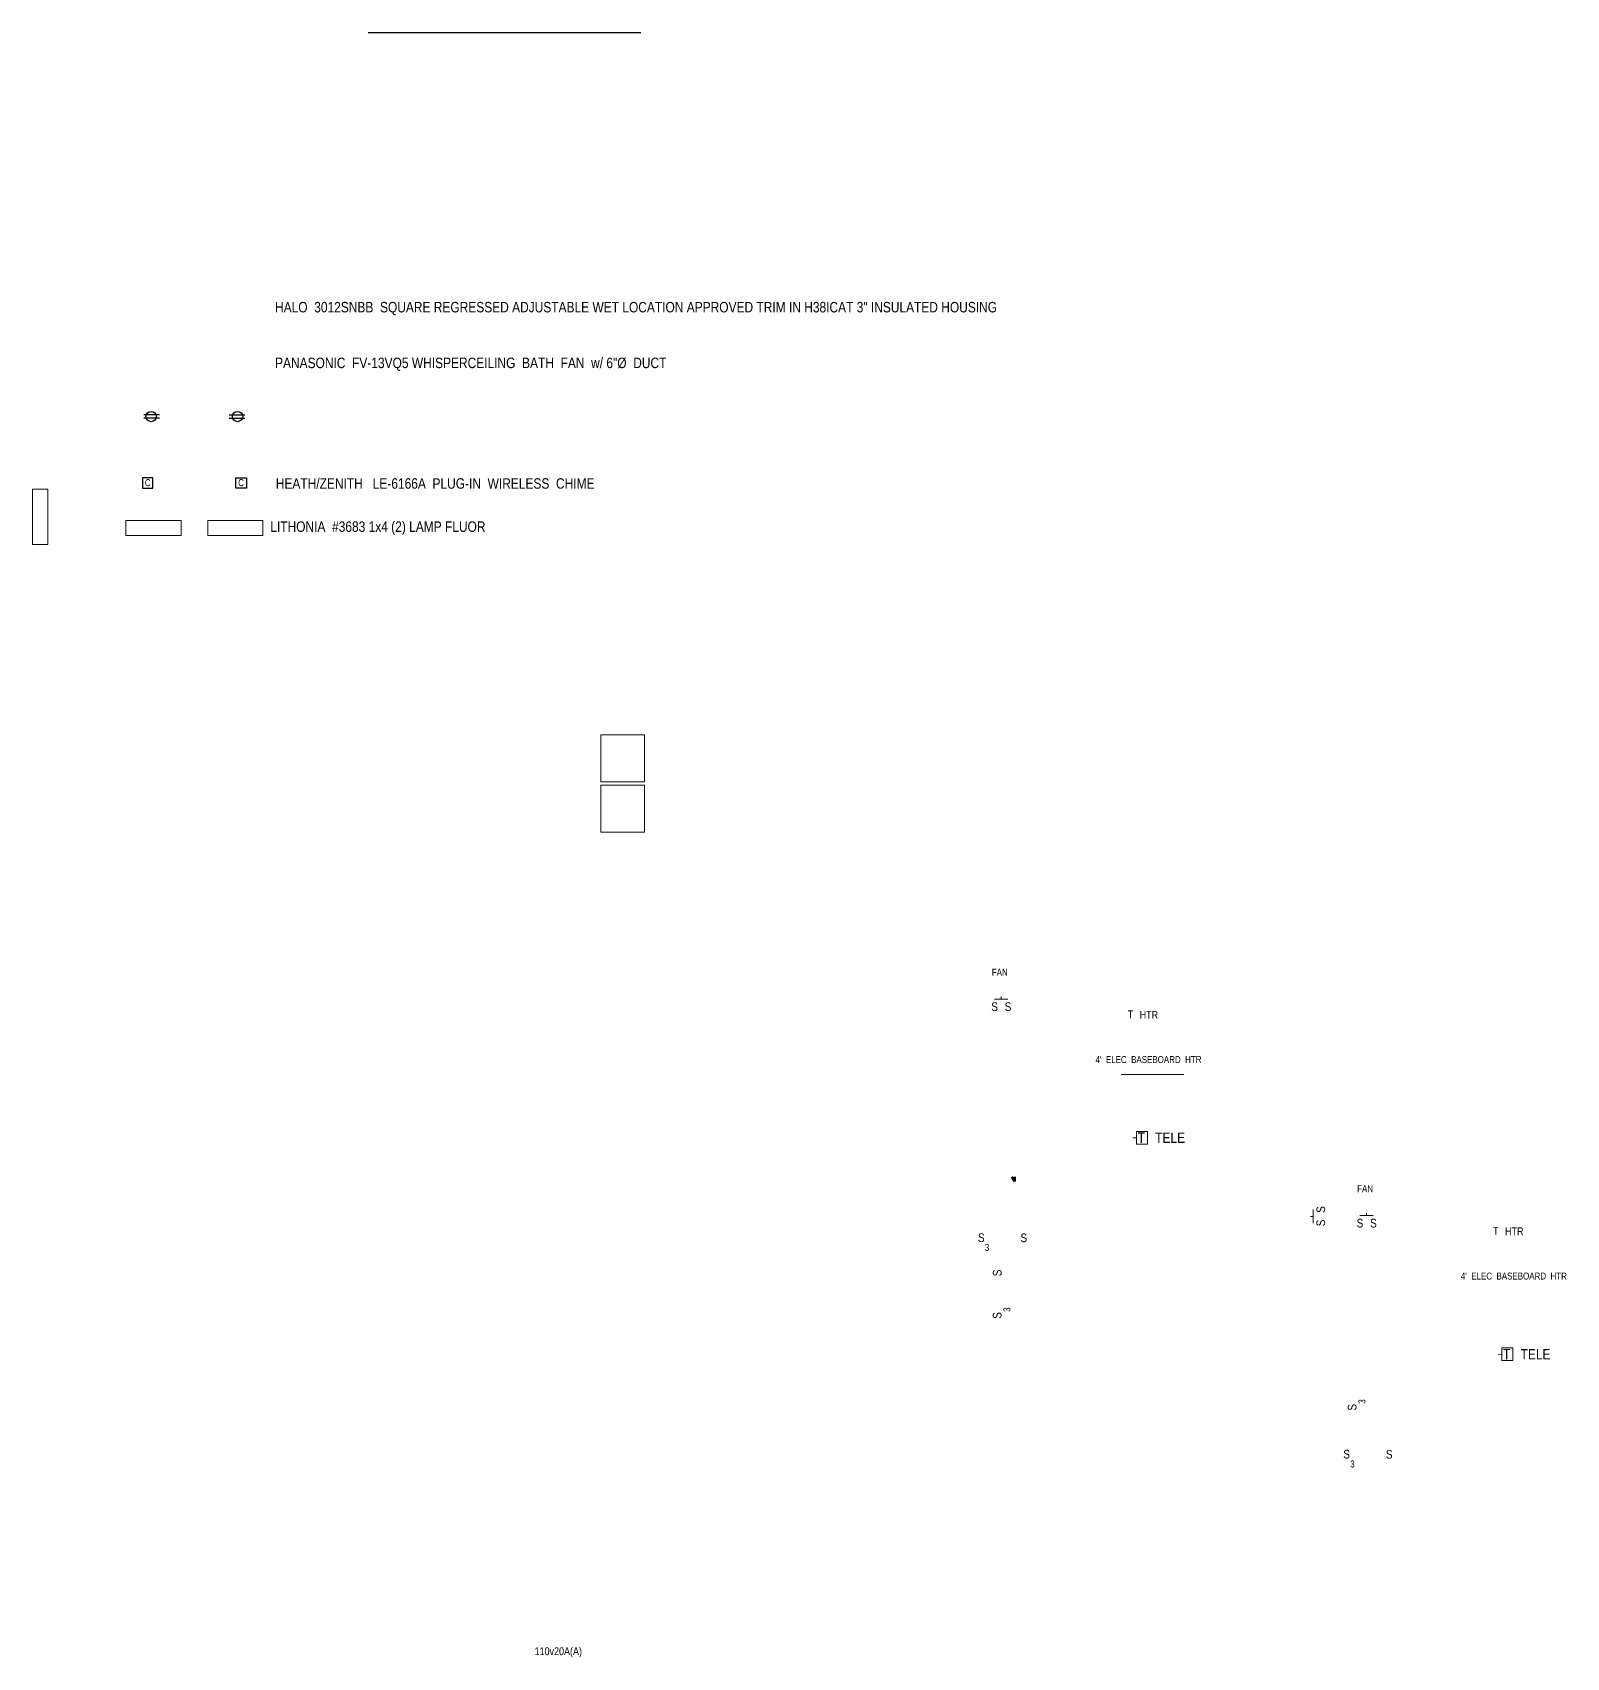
# Model space of a CAD drawing. Header units: inches. Extents: x -243 to 4698, y 287 to 1403.
# Drawn here: x 771 to 1653, y 287 to 1222 of the extents above; entities that cross this region are included whole.
import ezdxf

# ---------------------------------------------------------------- set-up
doc = ezdxf.new("R2010")
doc.units = ezdxf.units.IN
doc.header["$MEASUREMENT"] = 0
doc.linetypes.add('DASHDOT2', pattern=[0.5, 0.25, -0.125, 0, -0.125])
doc.linetypes.add('HIDDEN', pattern=[0.375, 0.25, -0.125])
for name, color, linetype, lineweight in [('APPLIANCES', 7, 'Continuous', 20), ('FLOOR JOIST', 7, 'Continuous', 20), ('WALL FRAMING', 7, 'Continuous', 30)]:
    doc.layers.add(name, color=color, linetype=linetype, lineweight=lineweight)
doc.layers.add('LL_ELECTRICAL', color=1, linetype='Continuous')
doc.layers.add('TEXT80', color=15, linetype='Continuous')
doc.styles.add('ARCHENT', font='technical.ttf', dxfattribs={"height": 6})

msp = doc.modelspace()

# ---------------------------------------------------------------- linework, layer by layer
at = {"layer": 'APPLIANCES', "color": 7, "linetype": 'Continuous', "lineweight": 20, "ltscale": 20}
for p, q in [((1122.75, 818.09), (1097.75, 818.09)), ((1097.75, 818.09), (1097.75, 791.09)), ((1122.75, 818.09), (1122.75, 791.09)), ((1097.75, 791.09), (1122.75, 791.09)), ((1122.75, 789.15), (1097.75, 789.15)), ((1097.75, 789.15), (1097.75, 762.15)), ((1122.75, 789.15), (1122.75, 762.15)), ((1097.75, 762.15), (1122.75, 762.15))]:
    msp.add_line(p, q, dxfattribs=at)
at = {"layer": 'FLOOR JOIST', "color": 1, "linetype": 'DASHDOT2', "lineweight": 100, "ltscale": 20}
for p, q in [((1335.91, 561.22), (1334.06, 563.97)), ((1335.91, 561.22), (1334.06, 563.97)), ((1335.91, 563.97), (1335.91, 561.22)), ((1335.91, 563.97), (1335.91, 561.22)), ((1335.91, 563.97), (1335.91, 561.22)), ((1335.91, 563.97), (1335.91, 561.22)), ((1335.91, 563.97), (1335.91, 561.22)), ((1335.91, 563.97), (1335.91, 561.22))]:
    msp.add_line(p, q, dxfattribs=at)
at = {"layer": 'LL_ELECTRICAL', "color": 7, "linetype": 'Continuous', "ltscale": 0.2}
msp.add_line((963.98, 1222.06), (1120.66, 1222.06), dxfattribs=at)
at = {"layer": 'LL_ELECTRICAL', "color": 1, "linetype": 'Continuous', "ltscale": 0.75}
for p, q in [((843.93, 1002.2), (834.93, 1002.2)), ((843.93, 1002.2), (834.93, 1002.2)), ((843.93, 1000.2), (834.93, 1000.2)), ((843.93, 1000.2), (834.93, 1000.2)), ((883.98, 1002.2), (892.98, 1002.2)), ((883.98, 1002.2), (892.98, 1002.2)), ((883.98, 1000.2), (892.98, 1000.2)), ((883.98, 1000.2), (892.98, 1000.2)), ((834.04, 965.99), (834.04, 959.99)), ((840.04, 965.99), (834.04, 965.99)), ((840.04, 959.99), (840.04, 965.99)), ((887.86, 959.99), (887.86, 965.99)), ((887.86, 965.99), (893.86, 965.99)), ((893.86, 965.99), (893.86, 959.99)), ((834.04, 959.99), (840.04, 959.99)), ((893.86, 959.99), (887.86, 959.99))]:
    msp.add_line(p, q, dxfattribs=at)
at = {"layer": 'LL_ELECTRICAL', "color": 1, "linetype": 'HIDDEN', "lineweight": 9, "ltscale": 1.25}
for p, q in [((779.59, 959.37), (770.86, 959.37)), ((824.49, 932.69), (824.49, 941.43)), ((856.29, 941.43), (856.29, 932.69)), ((871.62, 941.43), (871.62, 932.69)), ((903.41, 932.69), (903.41, 941.43)), ((770.86, 927.58), (779.59, 927.58))]:
    msp.add_line(p, q, dxfattribs=at)
at = {"layer": 'LL_ELECTRICAL', "color": 1, "linetype": 'Continuous', "lineweight": 9, "ltscale": 1.25}
for p, q in [((770.86, 959.37), (770.86, 927.58)), ((779.59, 927.58), (779.59, 959.37)), ((824.49, 941.43), (856.29, 941.43)), ((903.41, 941.43), (871.62, 941.43)), ((856.29, 932.69), (824.49, 932.69)), ((871.62, 932.69), (903.41, 932.69))]:
    msp.add_line(p, q, dxfattribs=at)
at = {"layer": 'LL_ELECTRICAL', "color": 1, "linetype": 'Continuous', "ltscale": 0.75}
for centre in [(839.09, 1001.19), (839.09, 1001.19), (888.81, 1001.19), (888.81, 1001.19)]:
    msp.add_circle(centre, 2.98, dxfattribs=at)
at = {"layer": 'WALL FRAMING', "color": 6, "linetype": 'Continuous', "lineweight": 9, "ltscale": 150}
for p, q in [((1324.14, 666.19), (1331.85, 666.19)), ((1328, 666.19), (1328, 667.62)), ((1507.34, 537.36), (1507.34, 545.07)), ((1538.13, 541.68), (1538.13, 543.11)), ((1507.34, 541.21), (1505.91, 541.21)), ((1534.27, 541.68), (1541.99, 541.68))]:
    msp.add_line(p, q, dxfattribs=at)
at = {"layer": 'WALL FRAMING', "lineweight": 9, "ltscale": 15}
msp.add_line((1432.93, 622.87), (1396.93, 622.87), dxfattribs=at)
at = {"layer": 'WALL FRAMING', "color": 7, "linetype": 'Continuous', "lineweight": 9, "ltscale": 150}
for p, q in [((1412.05, 590.06), (1405.73, 590.02)), ((1405.73, 590.02), (1405.73, 582.79)), ((1412.05, 582.79), (1412.05, 590.06)), ((1405.73, 586.41), (1403.72, 586.34)), ((1405.73, 582.79), (1412.05, 582.79)), ((1615.87, 461.9), (1613.85, 461.83)), ((1622.18, 465.55), (1615.87, 465.51)), ((1615.87, 465.51), (1615.87, 458.29)), ((1615.87, 458.29), (1622.18, 458.29)), ((1622.18, 458.29), (1622.18, 465.55))]:
    msp.add_line(p, q, dxfattribs=at)

# ---------------------------------------------------------------- texts
at = {"layer": 'APPLIANCES', "color": 3, "insert": (1073.25, 290.41), "char_height": 4.5, "width": 270.0469, "attachment_point": 5, "rotation": 0.03277, "style": 'ARCHENT'}
msp.add_mtext('{\\C1;110v20A(A)}', dxfattribs=at)
at = {"layer": 'LL_ELECTRICAL', "color": 7, "linetype": 'Continuous', "lineweight": 30, "ltscale": 0.75, "char_height": 6, "attachment_point": 1, "style": 'ARCHENT'}
for s, insert in [('HALO  3012SNBB  SQUARE REGRESSED ADJUSTABLE WET LOCATION APPROVED TRIM IN H38ICAT 3" INSULATED HOUSING ', (910.36, 1067.09)), ('PANASONIC  FV-13VQ5 WHISPERCEILING  BATH  FAN  w/ 6"%%C  DUCT', (910.36, 1035.05))]:
    msp.add_mtext(s, dxfattribs=dict(at, insert=insert))
at = {"layer": 'LL_ELECTRICAL', "color": 1, "linetype": 'HIDDEN', "ltscale": 0.75, "char_height": 4, "width": 6.9375, "style": 'ARCHENT'}
for insert, attachment_point in [((838.78, 965.17), 3), ((889.13, 965.17), 1)]:
    msp.add_mtext('C', dxfattribs=dict(at, insert=insert, attachment_point=attachment_point))
at = {"layer": 'LL_ELECTRICAL', "color": 7, "linetype": 'HIDDEN', "ltscale": 0.75, "insert": (910.79, 965.69), "char_height": 6, "attachment_point": 1, "style": 'ARCHENT'}
msp.add_mtext('HEATH/ZENITH   LE-6166A  PLUG-IN  WIRELESS  CHIME', dxfattribs=at)
at = {"layer": 'LL_ELECTRICAL', "color": 7, "linetype": 'HIDDEN', "lineweight": 9, "ltscale": 1.25, "insert": (907.63, 940.87), "char_height": 6, "attachment_point": 1, "style": 'ARCHENT'}
msp.add_mtext('LITHONIA  #3683 1x4 (2) LAMP FLUOR', dxfattribs=at)
at = {"layer": 'TEXT80', "attachment_point": 5, "rotation": 0.03277, "style": 'ARCHENT'}
for s, insert, char_height, width in [('{\\C7;FAN}', (1327.16, 681.58), 4, 360.0625), ('{\\C7;T}', (1402.35, 657.37), 4.5, 270.0469), ('{\\C7;HTR}', (1412.92, 657.12), 4.5, 270.0469), ('{\\C7;T}', (1408.59, 586.46), 6, 360.0625), ('{\\C7;TELE}', (1425.15, 586.41), 6, 360.0625), ('{\\C7;FAN}', (1537.29, 557.07), 4, 360.0625), ('{\\C7;T}', (1612.48, 532.86), 4.5, 270.0469), ('{\\C7;HTR}', (1623.06, 532.62), 4.5, 270.0469), ('{\\C7;T}', (1618.72, 461.95), 6, 360.0625), ('{\\C7;TELE}', (1635.29, 461.9), 6, 360.0625)]:
    msp.add_mtext(s, dxfattribs=dict(at, insert=insert, char_height=char_height, width=width))
at = {"layer": 'TEXT80', "color": 6, "width": 360.0625, "attachment_point": 5, "style": 'ARCHENT'}
for s, insert, char_height, rotation in [('{\\C7; }S', (1323.39, 661.75), 5, 0.03277), ('{\\C7; }S', (1331.11, 661.75), 5, 0.03277), ('{\\C7; }S', (1511.79, 544.33), 5, 90.03277), ('{\\C7; }S', (1511.79, 536.61), 5, 90.03277), ('{\\C7; }S', (1533.53, 537.24), 5, 0.03277), ('{\\C7; }S', (1541.24, 537.24), 5, 0.03277), ('{\\C7; }S', (1315.73, 528.9), 5, 0.03277), ('3', (1319.84, 523.27), 4, 0.03277), ('{\\C7; }S', (1340.19, 528.81), 5, 0.03277), ('{\\C7; }S', (1325.75, 507.88), 5, 90.03277), ('3', (1331.29, 487.53), 4, 90.03277), ('{\\C7; }S', (1325.66, 483.41), 5, 90.03277), ('{\\C7; }S', (1529.82, 430.59), 5, 90.03277), ('3', (1535.45, 434.71), 4, 90.03277), ('{\\C7; }S', (1525.86, 404.39), 5, 0.03277), ('{\\C7; }S', (1550.33, 404.3), 5, 0.03277), ('3', (1529.98, 398.76), 4, 0.03277)]:
    msp.add_mtext(s, dxfattribs=dict(at, insert=insert, char_height=char_height, rotation=rotation))
at = {"layer": 'TEXT80', "color": 1, "char_height": 4, "width": 360.0625, "attachment_point": 5, "rotation": 0.03277, "style": 'ARCHENT'}
for insert in [(1412.7, 631.34), (1622.83, 506.83)]:
    msp.add_mtext("{\\C7;4'  ELEC  BASEBOARD  HTR}", dxfattribs=dict(at, insert=insert))

doc.saveas('drawing.dxf')
